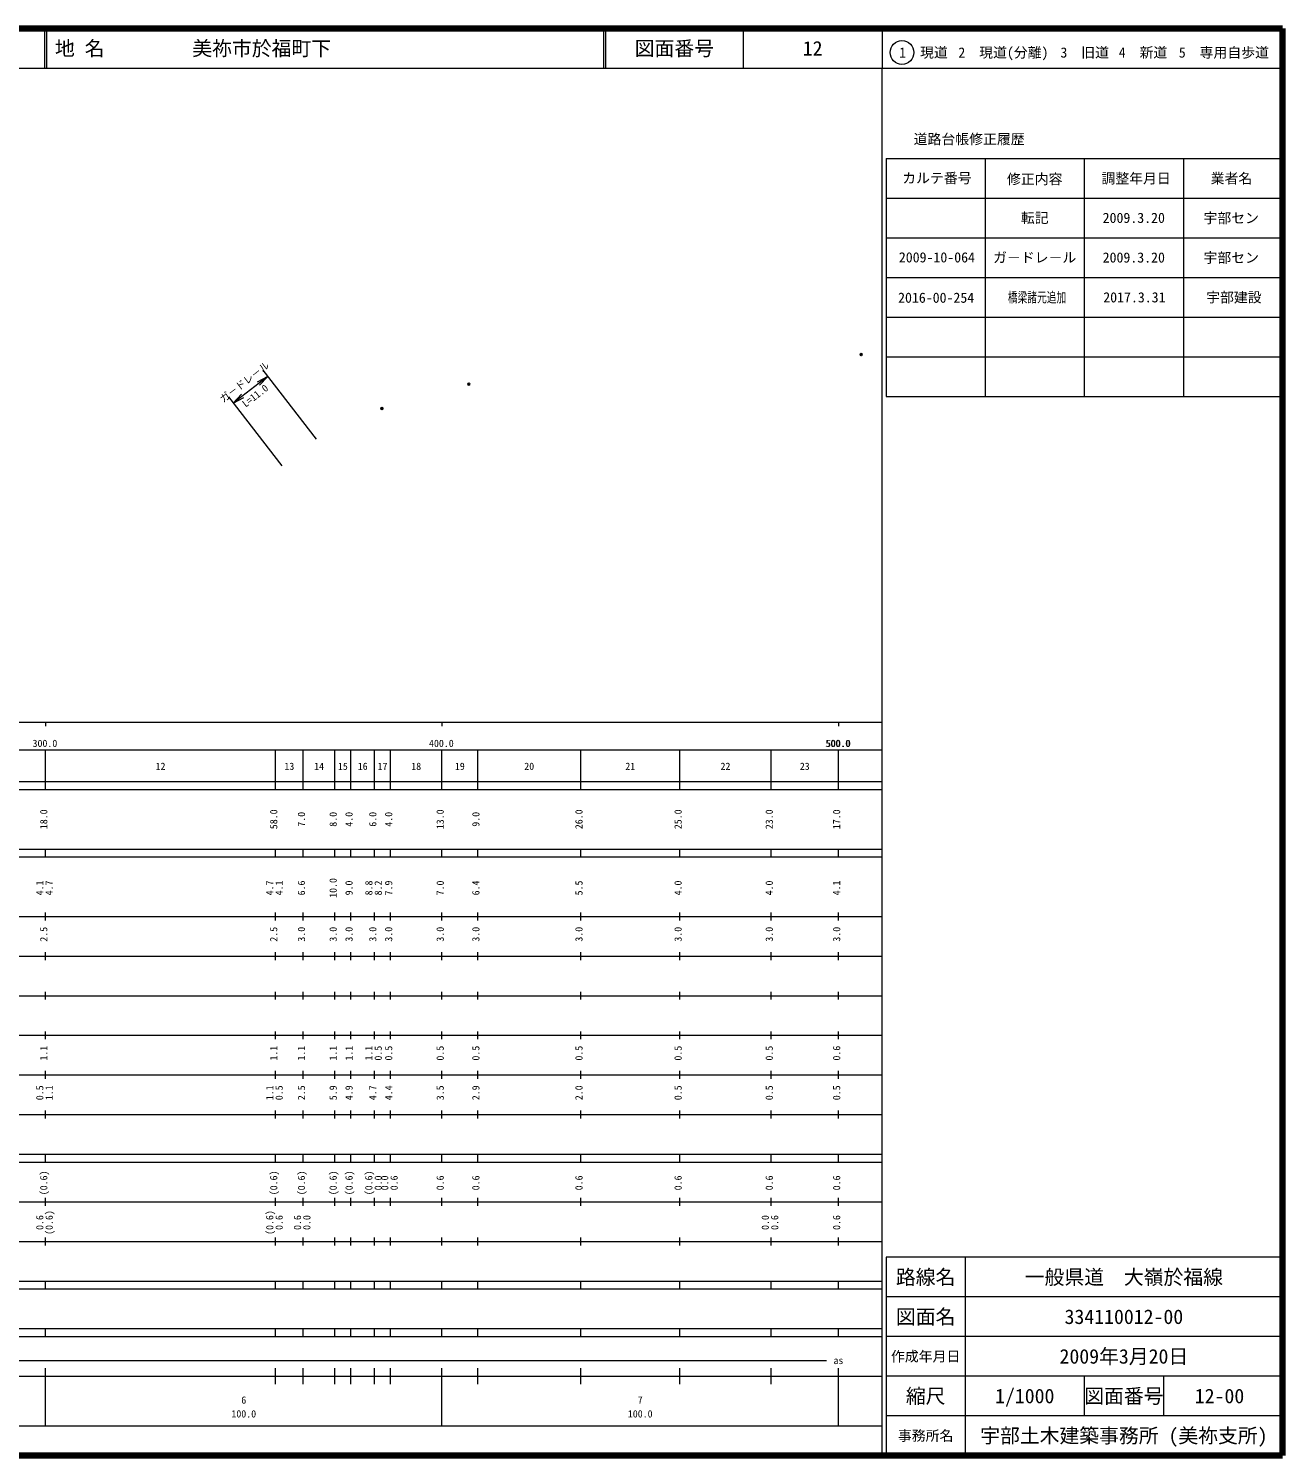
# Model space of a CAD drawing. Units: millimetres on the paper. Extents: x 40 to 680, y 20 to 380.
# Drawn here: x 363.7 to 680, y 20 to 380 of the extents above; entities that cross this region are included whole.
import ezdxf
from ezdxf.enums import TextEntityAlignment as Align

# ---------------------------------------------------------------- set-up
doc = ezdxf.new("R2010")
doc.units = ezdxf.units.MM
doc.header["$PDMODE"] = 32
doc.header["$PDSIZE"] = 0.5
doc.layers.add('M-OTRS', color=6, linetype='Continuous')
for name, color, linetype, lineweight in [('M-STR-HTXT', 7, 'Continuous', 18), ('M-TTL', 2, 'Continuous', 140), ('M-TTL-BAND', 7, 'Continuous', 13), ('M-TTL-FRAM', 2, 'Continuous', 18), ('M-TTL-LINE', 7, 'Continuous', 18), ('M-TTL-TXT', 7, 'Continuous', 13)]:
    doc.layers.add(name, color=color, linetype=linetype, lineweight=lineweight)
doc.styles.add('@ＭＳ ゴシック', font='')
doc.styles.add('ＭＳ ゴシック', font='')
doc.styles.get('@ＭＳ ゴシック').set_extended_font_data('@MS Gothic')
doc.styles.get('ＭＳ ゴシック').set_extended_font_data('MS Gothic')

msp = doc.modelspace()

# ---------------------------------------------------------------- linework, layer by layer
at = {"layer": 'M-OTRS'}
for p in [(573.758, 297.746), (474.744, 290.261), (452.86, 284.141)]:
    msp.add_point(p, dxfattribs=at)
at = {"layer": 'M-STR-HTXT'}
for p, q in [((424.032, 292.237), (415.345, 285.49)), ((424.032, 292.237), (421.357, 290.793)), ((424.032, 292.237), (421.97, 290.003)), ((422.805, 293.817), (436.3, 276.443)), ((414.118, 287.069), (427.613, 269.695)), ((415.345, 285.49), (417.406, 287.724)), ((415.345, 285.49), (418.019, 286.935))]:
    msp.add_line(p, q, dxfattribs=at)
at = {"layer": 'M-TTL'}
for p, q in [((680, 380), (40, 380)), ((680, 20), (680, 380)), ((40, 20), (680, 20))]:
    msp.add_line(p, q, dxfattribs=at)
at = {"layer": 'M-TTL-BAND'}
for p, q in [((579, 20), (579, 370)), ((40, 205), (579, 205)), ((368, 205), (368, 204)), ((468, 205), (468, 204)), ((568, 205), (568, 204)), ((68, 198), (579, 198)), ((368, 188), (368, 198)), ((426, 188), (426, 198)), ((433, 188), (433, 198)), ((441, 188), (441, 198)), ((445, 188), (445, 198)), ((451, 188), (451, 198)), ((455, 188), (455, 198)), ((468, 188), (468, 198)), ((477, 188), (477, 198)), ((503, 188), (503, 198)), ((528, 188), (528, 198)), ((551, 188), (551, 198)), ((568, 188), (568, 198)), ((40, 190), (579, 190)), ((40, 188), (579, 188)), ((40, 173), (579, 173)), ((368, 171), (368, 173)), ((426, 171), (426, 173)), ((433, 171), (433, 173)), ((441, 171), (441, 173)), ((445, 171), (445, 173)), ((451, 171), (451, 173)), ((455, 171), (455, 173)), ((468, 171), (468, 173)), ((477, 171), (477, 173)), ((503, 171), (503, 173)), ((528, 171), (528, 173)), ((551, 171), (551, 173)), ((568, 171), (568, 173)), ((40, 171), (579, 171)), ((40, 156), (579, 156)), ((368, 155), (368, 157)), ((426, 155), (426, 157)), ((433, 155), (433, 157)), ((441, 155), (441, 157)), ((445, 155), (445, 157)), ((451, 155), (451, 157)), ((455, 155), (455, 157)), ((468, 155), (468, 157)), ((477, 155), (477, 157)), ((503, 155), (503, 157)), ((528, 155), (528, 157)), ((551, 155), (551, 157)), ((568, 155), (568, 157)), ((46, 146), (579, 146)), ((368, 145), (368, 147)), ((426, 145), (426, 147)), ((433, 145), (433, 147)), ((441, 145), (441, 147)), ((445, 145), (445, 147)), ((451, 145), (451, 147)), ((455, 145), (455, 147)), ((468, 145), (468, 147)), ((477, 145), (477, 147)), ((503, 145), (503, 147)), ((528, 145), (528, 147)), ((551, 145), (551, 147)), ((568, 145), (568, 147)), ((368, 135), (368, 137)), ((426, 135), (426, 137)), ((433, 135), (433, 137)), ((441, 135), (441, 137)), ((445, 135), (445, 137)), ((451, 135), (451, 137)), ((455, 135), (455, 137)), ((468, 135), (468, 137)), ((477, 135), (477, 137)), ((503, 135), (503, 137)), ((528, 135), (528, 137)), ((551, 135), (551, 137)), ((568, 135), (568, 137)), ((52, 136), (579, 136)), ((46, 126), (579, 126)), ((368, 125), (368, 127)), ((426, 125), (426, 127)), ((433, 125), (433, 127)), ((441, 125), (441, 127)), ((445, 125), (445, 127)), ((451, 125), (451, 127)), ((455, 125), (455, 127)), ((468, 125), (468, 127)), ((477, 125), (477, 127)), ((503, 125), (503, 127)), ((528, 125), (528, 127)), ((551, 125), (551, 127)), ((568, 125), (568, 127)), ((52, 116), (579, 116)), ((368, 115), (368, 117)), ((426, 115), (426, 117)), ((433, 115), (433, 117)), ((441, 115), (441, 117)), ((445, 115), (445, 117)), ((451, 115), (451, 117)), ((455, 115), (455, 117)), ((468, 115), (468, 117)), ((477, 115), (477, 117)), ((503, 115), (503, 117)), ((528, 115), (528, 117)), ((551, 115), (551, 117)), ((568, 115), (568, 117)), ((46, 106), (579, 106)), ((368, 105), (368, 107)), ((426, 105), (426, 107)), ((433, 105), (433, 107)), ((441, 105), (441, 107)), ((445, 105), (445, 107)), ((451, 105), (451, 107)), ((455, 105), (455, 107)), ((468, 105), (468, 107)), ((477, 105), (477, 107)), ((503, 105), (503, 107)), ((528, 105), (528, 107)), ((551, 105), (551, 107)), ((568, 105), (568, 107)), ((40, 96), (579, 96)), ((40, 94), (579, 94)), ((368, 94), (368, 96)), ((426, 94), (426, 96)), ((433, 94), (433, 96)), ((441, 94), (441, 96)), ((445, 94), (445, 96)), ((451, 94), (451, 96)), ((455, 94), (455, 96)), ((468, 94), (468, 96)), ((477, 94), (477, 96)), ((503, 94), (503, 96)), ((528, 94), (528, 96)), ((551, 94), (551, 96)), ((568, 94), (568, 96)), ((49, 84), (579, 84)), ((368, 83), (368, 85)), ((426, 83), (426, 85)), ((433, 83), (433, 85)), ((441, 83), (441, 85)), ((445, 83), (445, 85)), ((451, 83), (451, 85)), ((455, 83), (455, 85)), ((468, 83), (468, 85)), ((477, 83), (477, 85)), ((503, 83), (503, 85)), ((528, 83), (528, 85)), ((551, 83), (551, 85)), ((568, 83), (568, 85)), ((40, 74), (579, 74)), ((368, 73), (368, 75)), ((426, 73), (426, 75)), ((433, 73), (433, 75)), ((441, 73), (441, 75)), ((445, 73), (445, 75)), ((451, 73), (451, 75)), ((455, 73), (455, 75)), ((468, 73), (468, 75)), ((477, 73), (477, 75)), ((503, 73), (503, 75)), ((528, 73), (528, 75)), ((551, 73), (551, 75)), ((568, 73), (568, 75)), ((40, 64), (579, 64)), ((40, 62), (579, 62)), ((368, 62), (368, 64)), ((426, 62), (426, 64)), ((433, 62), (433, 64)), ((441, 62), (441, 64)), ((445, 62), (445, 64)), ((451, 62), (451, 64)), ((455, 62), (455, 64)), ((468, 62), (468, 64)), ((477, 62), (477, 64)), ((503, 62), (503, 64)), ((528, 62), (528, 64)), ((551, 62), (551, 64)), ((568, 62), (568, 64)), ((40, 52), (579, 52)), ((368, 50), (368, 52)), ((426, 50), (426, 52)), ((433, 50), (433, 52)), ((441, 50), (441, 52)), ((445, 50), (445, 52)), ((451, 50), (451, 52)), ((455, 50), (455, 52)), ((468, 50), (468, 52)), ((477, 50), (477, 52)), ((503, 50), (503, 52)), ((528, 50), (528, 52)), ((551, 50), (551, 52)), ((568, 50), (568, 52)), ((40, 50), (579, 50)), ((71, 44), (565, 44)), ((40, 40), (579, 40)), ((368, 27.5), (368, 42)), ((426, 38), (426, 42)), ((433, 38), (433, 42)), ((441, 38), (441, 42)), ((445, 38), (445, 42)), ((451, 38), (451, 42)), ((455, 38), (455, 42)), ((468, 27.5), (468, 42)), ((477, 38), (477, 42)), ((503, 38), (503, 42)), ((528, 38), (528, 42)), ((551, 38), (551, 42)), ((568, 27.5), (568, 42)), ((68, 27.5), (579, 27.5))]:
    msp.add_line(p, q, dxfattribs=at)
at = {"layer": 'M-TTL-FRAM'}
for p, q in [((580, 347.197), (580, 287.197)), ((580, 347.197), (680, 347.197)), ((580, 287.197), (680, 287.197)), ((680, 70), (580, 70)), ((580, 70), (580, 20))]:
    msp.add_line(p, q, dxfattribs=at)
at = {"layer": 'M-TTL-LINE'}
for p, q in [((367.75, 380), (367.75, 370)), ((368.25, 380), (368.25, 370)), ((508.747, 380), (508.747, 370)), ((509.247, 380), (509.247, 370)), ((543.997, 380), (543.997, 370)), ((579, 380), (579, 370)), ((40, 370), (680, 370)), ((605, 347.197), (605, 287.197)), ((630, 347.197), (630, 287.197)), ((655, 347.197), (655, 287.197)), ((580, 337.197), (680, 337.197)), ((580, 327.197), (680, 327.197)), ((580, 317.197), (680, 317.197)), ((580, 307.197), (680, 307.197)), ((580, 297.197), (680, 297.197)), ((600, 70), (600, 20)), ((680, 60), (580, 60)), ((680, 50), (580, 50)), ((680, 40), (580, 40)), ((630, 40), (630, 30)), ((650, 40), (650, 30)), ((680, 30), (580, 30))]:
    msp.add_line(p, q, dxfattribs=at)
msp.add_circle((584.031, 373.958), 3, dxfattribs=at)

# ---------------------------------------------------------------- texts
at = {"layer": 'M-STR-HTXT', "style": 'ＭＳ ゴシック'}
msp.add_text('ガ－ドレ－ル', height=1.833, rotation=37.838, dxfattribs=at).set_placement((419.075, 289.653), align=Align.BOTTOM_CENTER)
at = {"layer": 'M-STR-HTXT', "style": '@ＭＳ ゴシック'}
msp.add_text('L=11.0', height=1.833, rotation=37.838, dxfattribs=at).set_placement((420.302, 288.074), align=Align.TOP_CENTER)
at = {"layer": 'M-TTL-BAND', "style": 'ＭＳ ゴシック'}
for s, p in [('300.0', (367.844, 198.195)), ('400.0', (467.844, 198.195)), ('500.0', (567.844, 198.195)), ('500.0', (568, 198.195)), ('12', (397, 192.405)), ('13', (429.5, 192.405)), ('14', (437, 192.405)), ('15', (443, 192.405)), ('16', (448, 192.405)), ('17', (453, 192.405)), ('18', (461.5, 192.405)), ('19', (472.5, 192.405)), ('20', (490, 192.405)), ('21', (515.5, 192.405)), ('22', (539.5, 192.405)), ('23', (559.5, 192.405)), ('as', (568, 42.5)), ('6', (418, 32.523)), ('7', (518, 32.523)), ('100.0', (418, 29.033)), ('100.0', (518, 29.033))]:
    msp.add_text(s, height=1.833, dxfattribs=at).set_placement(p, align=Align.BOTTOM_CENTER)
for s, p in [('18.0', (369, 180.5)), ('58.0', (427, 180.5)), ('7.0', (434, 180.5)), ('8.0', (442, 180.5)), ('4.0', (446, 180.5)), ('6.0', (452, 180.5)), ('4.0', (456, 180.5)), ('13.0', (469, 180.5)), ('9.0', (478, 180.5)), ('26.0', (504, 180.5)), ('25.0', (529, 180.5)), ('23.0', (552, 180.5)), ('17.0', (569, 180.5)), ('4.1', (368, 163.174)), ('4.7', (370.37, 163.174)), ('4.7', (426, 163.174)), ('4.1', (428.37, 163.174)), ('6.6', (434, 163.174)), ('10.0', (442, 163.174)), ('9.0', (446, 163.174)), ('8.8', (451, 163.174)), ('8.2', (453.37, 163.174)), ('7.9', (456, 163.174)), ('7.0', (469, 163.174)), ('6.4', (478, 163.174)), ('5.5', (504, 163.174)), ('4.0', (529, 163.174)), ('4.0', (552, 163.174)), ('4.1', (569, 163.174)), ('2.5', (369, 151.5)), ('2.5', (427, 151.5)), ('3.0', (434, 151.5)), ('3.0', (442, 151.5)), ('3.0', (446, 151.5)), ('3.0', (452, 151.5)), ('3.0', (456, 151.5)), ('3.0', (469, 151.5)), ('3.0', (478, 151.5)), ('3.0', (504, 151.5)), ('3.0', (529, 151.5)), ('3.0', (552, 151.5)), ('3.0', (569, 151.5)), ('1.1', (369, 121.5)), ('1.1', (427, 121.5)), ('1.1', (434, 121.5)), ('1.1', (442, 121.5)), ('1.1', (446, 121.5)), ('1.1', (451, 121.5)), ('0.5', (453.37, 121.5)), ('0.5', (456, 121.5)), ('0.5', (469, 121.5)), ('0.5', (478, 121.5)), ('0.5', (504, 121.5)), ('0.5', (529, 121.5)), ('0.5', (552, 121.5)), ('0.6', (569, 121.5)), ('0.5', (368, 111.5)), ('1.1', (370.37, 111.5)), ('1.1', (426, 111.5)), ('0.5', (428.37, 111.5)), ('2.5', (434, 111.5)), ('5.9', (442, 111.5)), ('4.9', (446, 111.5)), ('4.7', (452, 111.5)), ('4.4', (456, 111.5)), ('3.5', (469, 111.5)), ('2.9', (478, 111.5)), ('2.0', (504, 111.5)), ('0.5', (529, 111.5)), ('0.5', (552, 111.5)), ('0.5', (569, 111.5)), ('(0.6)', (369, 88.764)), ('(0.6)', (427, 88.764)), ('(0.6)', (434, 88.764)), ('(0.6)', (442, 88.764)), ('(0.6)', (446, 88.764)), ('(0.6)', (451, 88.764)), ('0.0', (453.37, 88.764)), ('0.0', (455, 88.764)), ('0.6', (457.37, 88.764)), ('0.6', (469, 88.764)), ('0.6', (478, 88.764)), ('0.6', (504, 88.764)), ('0.6', (529, 88.764)), ('0.6', (552, 88.764)), ('0.6', (569, 88.764)), ('0.6', (368, 78.764)), ('(0.6)', (370.37, 78.764)), ('(0.6)', (426, 78.764)), ('0.6', (428.37, 78.764)), ('0.6', (433, 78.764)), ('0.0', (435.37, 78.764)), ('0.0', (551, 78.764)), ('0.6', (553.37, 78.764)), ('0.6', (569, 78.764))]:
    msp.add_text(s, height=1.833, rotation=90, dxfattribs=at).set_placement(p, align=Align.BOTTOM_CENTER)
at = {"layer": 'M-TTL-TXT', "style": 'ＭＳ ゴシック'}
for s, p in [('地 名', (370.38, 375)), ('美祢市於福町下', (405.024, 375))]:
    msp.add_text(s, height=3.666, dxfattribs=at).set_placement(p, align=Align.MIDDLE_LEFT)
for s, height, p in [('図面番号', 3.666, (526.622, 375)), ('12', 3.666, (561.497, 375)), ('1\u3000現道', 2.566, (589.448, 373.958)), ('2\u3000現道(分離)', 2.566, (609.619, 373.958)), ('3\u3000旧道', 2.566, (630.121, 373.958)), ('4\u3000新道', 2.566, (644.824, 373.958)), ('5\u3000専用自歩道', 2.566, (665.228, 373.958)), ('道路台帳修正履歴', 2.566, (600.968, 352.113)), ('カルテ番号', 2.566, (592.839, 342.277)), ('修正内容', 2.566, (617.509, 342.023)), ('調整年月日', 2.566, (643.089, 342.197)), ('業者名', 2.566, (667.134, 342.197)), ('転記', 2.566, (617.5, 332.245)), ('2009.3.20', 2.566, (642.5, 332.245)), ('宇部セン', 2.566, (667.077, 332.189)), ('2009-10-064', 2.566, (592.839, 322.277)), ('ガ－ドレ－ル', 2.566, (617.5, 322.245)), ('2009.3.20', 2.566, (642.5, 322.245)), ('宇部セン', 2.566, (667.077, 322.189)), ('路線名', 3.666, (590, 65)), ('路線名', 3.666, (590, 65)), ('一般県道\u3000大嶺於福線', 3.666, (640, 65)), ('図面名', 3.666, (590, 55)), ('図面名', 3.666, (590, 55)), ('334110012-00', 3.666, (640, 55)), ('2009年3月20日', 3.666, (640, 45)), ('作成年月日', 2.566, (590, 45)), ('作成年月日', 2.566, (590, 45)), ('縮尺', 3.666, (590, 35)), ('縮尺', 3.666, (590, 35)), ('1/1000', 3.666, (615, 35)), ('図面番号', 3.666, (640, 35)), ('図面番号', 3.666, (640, 35)), ('12-00', 3.666, (664.125, 35)), ('事務所名', 2.566, (590, 25)), ('事務所名', 2.566, (590, 25)), ('宇部土木建築事務所 (美祢支所)', 3.666, (640, 25))]:
    msp.add_text(s, height=height, dxfattribs=at).set_placement(p, align=Align.MIDDLE_CENTER)
for s, p in [('2016-00-254', (583.046, 310.044)), ('2017.3.31', (634.796, 310.138))]:
    msp.add_text(s, height=2.566, dxfattribs=at).set_placement(p, align=Align.BOTTOM_LEFT)
at = {"layer": 'M-TTL-TXT', "style": 'ＭＳ ゴシック', "width": 0.7}
msp.add_text('橋梁諸元追加', height=2.566, dxfattribs=at).set_placement((610.749, 310.138), align=Align.BOTTOM_LEFT)
at = {"layer": 'M-TTL-TXT', "style": 'ＭＳ ゴシック'}
msp.add_text('宇部建設', height=2.566, dxfattribs=at).set_placement((667.758, 310.138), align=Align.BOTTOM_CENTER)

doc.saveas('drawing.dxf')
